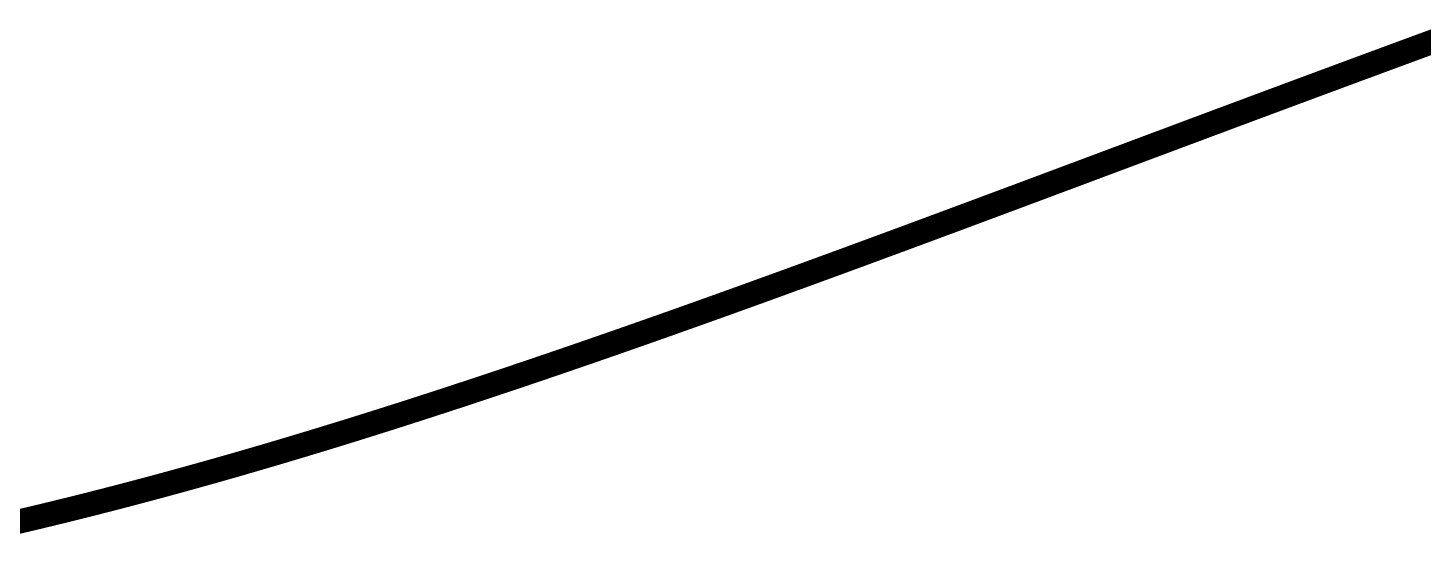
# Model space of a CAD drawing. Header units: inches. Extents: x 28 to 136, y 32 to 73.
# Drawn here: x 34.27 to 41.57, y 40.5 to 43.15 of the extents above; entities that cross this region are included whole.
import ezdxf

# ---------------------------------------------------------------- set-up
doc = ezdxf.new("R2010")
doc.units = ezdxf.units.IN
doc.layers.add('Top Overlay', color=2, linetype='Continuous')

msp = doc.modelspace()

# ---------------------------------------------------------------- linework, layer by layer
at = {"layer": 'Top Overlay', "const_width": 0.127}
for points in [[(41.56988892, 43.06080542), (41.64315776, 43.08777767999999)], [(41.3515429, 42.98025186), (41.38778108, 42.9936402)], [(41.38778108, 42.9936402), (41.42408276, 43.00704124)], [(41.42408276, 43.00704124), (41.46044285999999, 43.02046006)], [(41.46044285999999, 43.02046006), (41.49686392, 43.03389412)], [(41.49686392, 43.03389412), (41.56988892, 43.06080542)], [(41.171241, 42.91354384), (41.207182, 42.92685598)], [(41.207182, 42.92685598), (41.24318142, 42.94018081999999)], [(41.24318142, 42.94018081999999), (41.2792418, 42.95352344)], [(41.2792418, 42.95352344), (41.31536314, 42.96687875999999)], [(41.31536314, 42.96687875999999), (41.3515429, 42.98025186)], [(40.95682436, 42.83400628), (40.99241484, 42.84722444)], [(40.99241484, 42.84722444), (41.02806374, 42.86045784)], [(41.02806374, 42.86045784), (41.06376852, 42.87370648)], [(41.06376852, 42.87370648), (41.09953426, 42.88697036)], [(41.09953426, 42.88697036), (41.13535842, 42.90024948)], [(41.13535842, 42.90024948), (41.171241, 42.91354384)], [(40.77974064, 42.76815678), (40.81504156, 42.7812962)], [(40.81504156, 42.7812962), (40.8504009, 42.79445086)], [(40.8504009, 42.79445086), (40.88581866, 42.80762076)], [(40.88581866, 42.80762076), (40.9212923, 42.8208059)], [(40.9212923, 42.8208059), (40.95682436, 42.83400628)], [(40.5691086, 42.68966062), (40.60407424, 42.70270352)], [(40.60407424, 42.70270352), (40.63909576, 42.71576166)], [(40.63909576, 42.71576166), (40.67417316, 42.72883758)], [(40.67417316, 42.72883758), (40.70930389999999, 42.74192874)], [(40.70930389999999, 42.74192874), (40.74449306, 42.75503514)], [(40.74449306, 42.75503514), (40.77974064, 42.76815678)], [(40.39509574, 42.62469503999999), (40.42979214, 42.63765412)], [(40.42979214, 42.63765412), (40.46453933999999, 42.65063098)], [(40.46453933999999, 42.65063098), (40.49934242, 42.66362562)], [(40.49934242, 42.66362562), (40.53419884, 42.6766355)], [(40.53419884, 42.6766355), (40.5691086, 42.68966062)], [(40.18802732, 42.54728854), (40.22240875999999, 42.56014602)], [(40.22240875999999, 42.56014602), (40.25684354, 42.57302128)], [(40.25684354, 42.57302128), (40.29132658, 42.58591431999999)], [(40.29132658, 42.58591431999999), (40.3258655, 42.59882514)], [(40.3258655, 42.59882514), (40.36045522, 42.61175119999999)], [(40.36045522, 42.61175119999999), (40.39509574, 42.62469503999999)], [(39.98279023999999, 42.47051196), (40.01687196, 42.48326276)], [(40.01687196, 42.48326276), (40.05100448, 42.49603133999999)], [(40.05100448, 42.49603133999999), (40.08518526, 42.50882024)], [(40.08518526, 42.50882024), (40.1194143, 42.52162438)], [(40.1194143, 42.52162438), (40.15369668, 42.53444884)], [(40.15369668, 42.53444884), (40.18802732, 42.54728854)], [(39.7793083, 42.39438562), (39.813103, 42.40702719999999)], [(39.813103, 42.40702719999999), (39.84694596, 42.41968656)], [(39.84694596, 42.41968656), (39.88083464, 42.43236624)], [(39.88083464, 42.43236624), (39.91477158, 42.44506116)], [(39.91477158, 42.44506116), (39.94875678, 42.4577764)], [(39.94875678, 42.4577764), (39.98279023999999, 42.47051196)], [(39.61102822, 42.3314622), (39.64459178, 42.34400979999999)], [(39.64459178, 42.34400979999999), (39.6782036, 42.35657517999999)], [(39.6782036, 42.35657517999999), (39.7118586, 42.36915834)], [(39.7118586, 42.36915834), (39.74556186, 42.38176182)], [(39.74556186, 42.38176182), (39.7793083, 42.39438562)], [(39.41056634, 42.25659316), (39.44386828, 42.26902392)], [(39.44386828, 42.26902392), (39.47721086, 42.28147246)], [(39.47721086, 42.28147246), (39.51059916, 42.29393878)], [(39.51059916, 42.29393878), (39.54403064, 42.30642796)], [(39.54403064, 42.30642796), (39.57750784, 42.31893492)], [(39.57750784, 42.31893492), (39.61102822, 42.3314622)], [(39.2116437, 42.18244548), (39.24469418, 42.19475178)], [(39.24469418, 42.19475178), (39.2777853, 42.20708094)], [(39.2777853, 42.20708094), (39.31091705999999, 42.21942788)], [(39.31091705999999, 42.21942788), (39.344092, 42.23179768)], [(39.344092, 42.23179768), (39.37730757999999, 42.24418525999999)], [(39.37730757999999, 42.24418525999999), (39.41056634, 42.25659316)], [(39.01418156, 42.10904202), (39.04699328, 42.12122386)], [(39.04699328, 42.12122386), (39.07984564, 42.13342601999999)], [(39.07984564, 42.13342601999999), (39.11273356, 42.1456485)], [(39.11273356, 42.1456485), (39.14566466, 42.15789383999999)], [(39.14566466, 42.15789383999999), (39.17863386, 42.1701595)], [(39.17863386, 42.1701595), (39.2116437, 42.18244548)], [(38.81810626, 42.03640564), (38.85069192, 42.04845539999999)], [(38.85069192, 42.04845539999999), (38.88331568, 42.06053056)], [(38.88331568, 42.06053056), (38.915975, 42.07262604)], [(38.915975, 42.07262604), (38.94867241999999, 42.08474183999999)], [(38.94867241999999, 42.08474183999999), (38.98140794, 42.0968805)], [(38.98140794, 42.0968805), (39.01418156, 42.10904202)], [(38.62333906, 41.9645592), (38.65571136, 41.97647687999999)], [(38.65571136, 41.97647687999999), (38.68811922, 41.98841742)], [(38.68811922, 41.98841742), (38.72056264, 42.00038082)], [(38.72056264, 42.00038082), (38.75304162, 42.01236708)], [(38.75304162, 42.01236708), (38.78555616, 42.02437365999999)], [(38.78555616, 42.02437365999999), (38.81810626, 42.03640564)], [(38.42980122, 41.8935281), (38.4619754, 41.90531116)], [(38.4619754, 41.90531116), (38.4941826, 41.91711454)], [(38.4941826, 41.91711454), (38.52642028, 41.92894078)], [(38.52642028, 41.92894078), (38.55869352, 41.94078988)], [(38.55869352, 41.94078988), (38.59099724, 41.95266438)], [(38.59099724, 41.95266438), (38.62333906, 41.9645592)], [(38.20546333999999, 41.81172486), (38.23741908, 41.82334028)], [(38.23741908, 41.82334028), (38.2694053, 41.83497856)], [(38.2694053, 41.83497856), (38.30142454, 41.84664223999999)], [(38.30142454, 41.84664223999999), (38.33347172, 41.85832878)], [(38.33347172, 41.85832878), (38.36554938, 41.87003817999999)], [(38.36554938, 41.87003817999999), (38.39766006, 41.88177298)], [(38.39766006, 41.88177298), (38.42980122, 41.8935281)], [(38.01433088, 41.74254287999999), (38.04611644, 41.75401352)], [(38.04611644, 41.75401352), (38.0779274, 41.76550702)], [(38.0779274, 41.76550702), (38.10976884, 41.77702338)], [(38.10976884, 41.77702338), (38.14163822, 41.78856514)], [(38.14163822, 41.78856514), (38.17353554, 41.80013229999999)], [(38.17353554, 41.80013229999999), (38.20546333999999, 41.81172486)], [(37.82418902, 41.67425498), (37.85581456, 41.68557321999999)], [(37.85581456, 41.68557321999999), (37.88746296, 41.69691686)], [(37.88746296, 41.69691686), (37.91914183999999, 41.7082859)], [(37.91914183999999, 41.7082859), (37.95084358, 41.71968034)], [(37.95084358, 41.71968034), (37.98257326, 41.73110018)], [(37.98257326, 41.73110018), (38.01433088, 41.74254287999999)], [(37.60350112, 41.59574104), (37.63495648, 41.60688148)], [(37.63495648, 41.60688148), (37.6664347, 41.61804478)], [(37.6664347, 41.61804478), (37.69793832, 41.62923601999999)], [(37.69793832, 41.62923601999999), (37.72946226, 41.64045266)], [(37.72946226, 41.64045266), (37.76101414, 41.6516947)], [(37.76101414, 41.6516947), (37.79258888, 41.66296214)], [(37.79258888, 41.66296214), (37.82418902, 41.67425498)], [(37.41523632, 41.52946736), (37.4465596, 41.54044524)], [(37.4465596, 41.54044524), (37.47790574, 41.55145106)], [(37.47790574, 41.55145106), (37.5092722, 41.56248481999999)], [(37.5092722, 41.56248481999999), (37.54065898, 41.57354398)], [(37.54065898, 41.57354398), (37.57206862, 41.58463108)], [(37.57206862, 41.58463108), (37.60350112, 41.59574104)], [(37.19653216, 41.45336896), (37.22771828, 41.46415888)], [(37.22771828, 41.46415888), (37.25892218, 41.4749742)], [(37.25892218, 41.4749742), (37.2901464, 41.48581745999999)], [(37.2901464, 41.48581745999999), (37.3213884, 41.49668866)], [(37.3213884, 41.49668866), (37.35265071999999, 41.5075878)], [(37.35265071999999, 41.5075878), (37.38393336, 41.51851488)], [(37.38393336, 41.51851488), (37.41523632, 41.52946736)], [(36.97871954, 41.37862691999999), (37.00978374, 41.38921872)], [(37.00978374, 41.38921872), (37.04086572, 41.399841)], [(37.04086572, 41.399841), (37.07196548, 41.41049122)], [(37.07196548, 41.41049122), (37.10308048, 41.42116684)], [(37.10308048, 41.42116684), (37.13421326, 41.43187294)], [(37.13421326, 41.43187294), (37.16536382, 41.44260698)], [(37.16536382, 41.44260698), (37.19653216, 41.45336896)], [(36.76167654, 41.30527426), (36.79263914, 41.31566794)], [(36.79263914, 41.31566794), (36.82361698, 41.32608702)], [(36.82361698, 41.32608702), (36.85460752, 41.33653912)], [(36.85460752, 41.33653912), (36.8856133, 41.34701662)], [(36.8856133, 41.34701662), (36.91663431999999, 41.3575246)], [(36.91663431999999, 41.3575246), (36.94766804, 41.36806052)], [(36.94766804, 41.36806052), (36.97871954, 41.37862691999999)], [(36.54528378, 41.23335416), (36.57616255999999, 41.24353955999999)], [(36.57616255999999, 41.24353955999999), (36.6070515, 41.25375544)], [(36.6070515, 41.25375544), (36.63795314, 41.26399926)], [(36.63795314, 41.26399926), (36.66886494, 41.27427356)], [(36.66886494, 41.27427356), (36.69978944, 41.28457834)], [(36.69978944, 41.28457834), (36.73072663999999, 41.29491106)], [(36.73072663999999, 41.29491106), (36.76167654, 41.30527426)], [(36.32938885999999, 41.16290979999999), (36.36020668, 41.17288184)], [(36.36020668, 41.17288184), (36.39103212, 41.18288182)], [(36.39103212, 41.18288182), (36.42186264, 41.19291736)], [(36.42186264, 41.19291736), (36.45270585999999, 41.20298084)], [(36.45270585999999, 41.20298084), (36.48355416, 41.2130748)], [(36.48355416, 41.2130748), (36.51441516, 41.22319924)], [(36.51441516, 41.22319924), (36.54528378, 41.23335416)], [(36.08305458, 41.08429172), (36.11382922, 41.09400468)], [(36.11382922, 41.09400468), (36.14460894, 41.1037532)], [(36.14460894, 41.1037532), (36.17539374, 41.1135322)], [(36.17539374, 41.1135322), (36.20618107999999, 41.12334422)], [(36.20618107999999, 41.12334422), (36.2369735, 41.13318672)], [(36.2369735, 41.13318672), (36.26777354, 41.14306224)], [(36.26777354, 41.14306224), (36.29857612, 41.15297078)], [(36.29857612, 41.15297078), (36.32938885999999, 41.16290979999999)], [(35.86768797999999, 41.01723063999999), (35.89845246, 41.02670991999999)], [(35.89845246, 41.02670991999999), (35.9292144, 41.03622222)], [(35.9292144, 41.03622222), (35.95997887999999, 41.04576754)], [(35.95997887999999, 41.04576754), (35.9907459, 41.05534841999999)], [(35.9907459, 41.05534841999999), (36.02151292, 41.06496486)], [(36.02151292, 41.06496486), (36.05228248, 41.07461178)], [(36.05228248, 41.07461178), (36.08305458, 41.08429172)], [(35.59076448, 40.93349446), (35.65231884, 40.95185358)], [(35.65231884, 40.95185358), (35.71386304, 40.97035748)], [(35.71386304, 40.97035748), (35.74463006, 40.9796615)], [(35.74463006, 40.9796615), (35.77539708, 40.98900108)], [(35.77539708, 40.98900108), (35.80616156, 40.99837622)], [(35.80616156, 40.99837622), (35.83692604, 41.00778692)], [(35.83692604, 41.00778692), (35.86768797999999, 41.01723063999999)], [(35.34433113999999, 40.8615134), (35.40597694, 40.87928578)], [(35.40597694, 40.87928578), (35.46759734, 40.89720801999999)], [(35.46759734, 40.89720801999999), (35.5291898, 40.91527758)], [(35.5291898, 40.91527758), (35.59076448, 40.93349446)], [(35.09739488, 40.79195042), (35.159188, 40.80911066)], [(35.159188, 40.80911066), (35.22094048, 40.82642329999999)], [(35.22094048, 40.82642329999999), (35.28265485999999, 40.84389342)], [(35.28265485999999, 40.84389342), (35.34433113999999, 40.8615134)], [(34.8497144, 40.72490204), (34.9117158, 40.7414222)], [(34.9117158, 40.7414222), (34.97366132, 40.75810492)], [(34.97366132, 40.75810492), (35.0355535, 40.77494766)], [(35.0355535, 40.77494766), (35.09739488, 40.79195042)], [(34.53870918, 40.64478028), (34.60105348, 40.66046732)], [(34.60105348, 40.66046732), (34.66332412, 40.67632454)], [(34.66332412, 40.67632454), (34.7255211, 40.69235193999999)], [(34.7255211, 40.69235193999999), (34.7876495, 40.70854444)], [(34.7876495, 40.70854444), (34.8497144, 40.72490204)], [(34.19428264, 40.5616029), (34.28849124, 40.58375677999999)], [(34.28849124, 40.58375677999999), (34.35117844, 40.5987504)], [(34.35117844, 40.5987504), (34.4137742, 40.61391928)], [(34.4137742, 40.61391928), (34.4762836, 40.62926341999999)], [(34.4762836, 40.62926341999999), (34.53870918, 40.64478028)]]:
    msp.add_lwpolyline(points, dxfattribs=at)
at = {"layer": 'Top Overlay', "const_width": 0.0635}
for points in [[(41.35603107999999, 42.9936402, 1), (41.41953108, 42.9936402, 1)], [(41.35603107999999, 42.9936402, 1), (41.41953108, 42.9936402, 1)], [(41.39233276, 43.00704124, 1), (41.45583276, 43.00704124, 1)], [(41.39233276, 43.00704124, 1), (41.45583276, 43.00704124, 1)], [(41.42869286, 43.02046006, 1), (41.49219286, 43.02046006, 1)], [(41.42869286, 43.02046006, 1), (41.49219286, 43.02046006, 1)], [(41.46511392, 43.03389412, 1), (41.52861392, 43.03389412, 1)], [(41.46511392, 43.03389412, 1), (41.52861392, 43.03389412, 1)], [(41.53813892, 43.06080542, 1), (41.60163892, 43.06080542, 1)], [(41.53813892, 43.06080542, 1), (41.60163892, 43.06080542, 1)], [(41.175432, 42.92685598, 1), (41.238932, 42.92685598, 1)], [(41.175432, 42.92685598, 1), (41.238932, 42.92685598, 1)], [(41.21143142, 42.94018081999999, 1), (41.27493141999999, 42.94018081999999, 1)], [(41.21143142, 42.94018081999999, 1), (41.27493141999999, 42.94018081999999, 1)], [(41.2474918, 42.95352344, 1), (41.3109918, 42.95352344, 1)], [(41.2474918, 42.95352344, 1), (41.3109918, 42.95352344, 1)], [(41.28361313999999, 42.96687875999999, 1), (41.34711314, 42.96687875999999, 1)], [(41.28361313999999, 42.96687875999999, 1), (41.34711314, 42.96687875999999, 1)], [(41.3197929, 42.98025186, 1), (41.38329289999999, 42.98025186, 1)], [(41.3197929, 42.98025186, 1), (41.38329289999999, 42.98025186, 1)], [(40.96066484, 42.84722444, 1), (41.02416484, 42.84722444, 1)], [(40.96066484, 42.84722444, 1), (41.02416484, 42.84722444, 1)], [(40.99631374, 42.86045784, 1), (41.05981374, 42.86045784, 1)], [(40.99631374, 42.86045784, 1), (41.05981374, 42.86045784, 1)], [(41.03201851999999, 42.87370648, 1), (41.09551852, 42.87370648, 1)], [(41.03201851999999, 42.87370648, 1), (41.09551852, 42.87370648, 1)], [(41.06778426, 42.88697036, 1), (41.13128426, 42.88697036, 1)], [(41.06778426, 42.88697036, 1), (41.13128426, 42.88697036, 1)], [(41.10360842, 42.90024948, 1), (41.16710842, 42.90024948, 1)], [(41.10360842, 42.90024948, 1), (41.16710842, 42.90024948, 1)], [(41.13949099999999, 42.91354384, 1), (41.202991, 42.91354384, 1)], [(41.13949099999999, 42.91354384, 1), (41.202991, 42.91354384, 1)], [(40.78329156, 42.7812962, 1), (40.84679156, 42.7812962, 1)], [(40.78329156, 42.7812962, 1), (40.84679156, 42.7812962, 1)], [(40.81865089999999, 42.79445086, 1), (40.8821509, 42.79445086, 1)], [(40.81865089999999, 42.79445086, 1), (40.8821509, 42.79445086, 1)], [(40.85406866, 42.80762076, 1), (40.91756866, 42.80762076, 1)], [(40.85406866, 42.80762076, 1), (40.91756866, 42.80762076, 1)], [(40.8895423, 42.8208059, 1), (40.95304229999999, 42.8208059, 1)], [(40.8895423, 42.8208059, 1), (40.95304229999999, 42.8208059, 1)], [(40.92507436, 42.83400628, 1), (40.98857436, 42.83400628, 1)], [(40.92507436, 42.83400628, 1), (40.98857436, 42.83400628, 1)], [(40.57232424, 42.70270352, 1), (40.63582424, 42.70270352, 1)], [(40.57232424, 42.70270352, 1), (40.63582424, 42.70270352, 1)], [(40.60734575999999, 42.71576166, 1), (40.67084576, 42.71576166, 1)], [(40.60734575999999, 42.71576166, 1), (40.67084576, 42.71576166, 1)], [(40.64242316, 42.72883758, 1), (40.70592316, 42.72883758, 1)], [(40.64242316, 42.72883758, 1), (40.70592316, 42.72883758, 1)], [(40.6775539, 42.74192874, 1), (40.7410539, 42.74192874, 1)], [(40.6775539, 42.74192874, 1), (40.7410539, 42.74192874, 1)], [(40.71274306, 42.75503514, 1), (40.77624306, 42.75503514, 1)], [(40.71274306, 42.75503514, 1), (40.77624306, 42.75503514, 1)], [(40.74799064, 42.76815678, 1), (40.81149064, 42.76815678, 1)], [(40.74799064, 42.76815678, 1), (40.81149064, 42.76815678, 1)], [(40.39804214, 42.63765412, 1), (40.46154214, 42.63765412, 1)], [(40.39804214, 42.63765412, 1), (40.46154214, 42.63765412, 1)], [(40.43278934, 42.65063098, 1), (40.49628934, 42.65063098, 1)], [(40.43278934, 42.65063098, 1), (40.49628934, 42.65063098, 1)], [(40.46759242, 42.66362562, 1), (40.53109242, 42.66362562, 1)], [(40.46759242, 42.66362562, 1), (40.53109242, 42.66362562, 1)], [(40.50244883999999, 42.6766355, 1), (40.56594884, 42.6766355, 1)], [(40.50244883999999, 42.6766355, 1), (40.56594884, 42.6766355, 1)], [(40.5373586, 42.68966062, 1), (40.6008586, 42.68966062, 1)], [(40.5373586, 42.68966062, 1), (40.6008586, 42.68966062, 1)], [(40.19065876, 42.56014602, 1), (40.25415876, 42.56014602, 1)], [(40.19065876, 42.56014602, 1), (40.25415876, 42.56014602, 1)], [(40.22509354, 42.57302128, 1), (40.28859354, 42.57302128, 1)], [(40.22509354, 42.57302128, 1), (40.28859354, 42.57302128, 1)], [(40.25957657999999, 42.58591431999999, 1), (40.32307658, 42.58591431999999, 1)], [(40.25957657999999, 42.58591431999999, 1), (40.32307658, 42.58591431999999, 1)], [(40.2941155, 42.59882514, 1), (40.35761549999999, 42.59882514, 1)], [(40.2941155, 42.59882514, 1), (40.35761549999999, 42.59882514, 1)], [(40.32870522, 42.61175119999999, 1), (40.39220521999999, 42.61175119999999, 1)], [(40.32870522, 42.61175119999999, 1), (40.39220521999999, 42.61175119999999, 1)], [(40.36334574, 42.62469503999999, 1), (40.42684574, 42.62469503999999, 1)], [(40.36334574, 42.62469503999999, 1), (40.42684574, 42.62469503999999, 1)], [(39.98512196, 42.48326276, 1), (40.04862196, 42.48326276, 1)], [(39.98512196, 42.48326276, 1), (40.04862196, 42.48326276, 1)], [(40.01925448, 42.49603133999999, 1), (40.08275448, 42.49603133999999, 1)], [(40.01925448, 42.49603133999999, 1), (40.08275448, 42.49603133999999, 1)], [(40.05343526, 42.50882024, 1), (40.11693526, 42.50882024, 1)], [(40.05343526, 42.50882024, 1), (40.11693526, 42.50882024, 1)], [(40.08766429999999, 42.52162438, 1), (40.1511643, 42.52162438, 1)], [(40.08766429999999, 42.52162438, 1), (40.1511643, 42.52162438, 1)], [(40.12194667999999, 42.53444884, 1), (40.18544668, 42.53444884, 1)], [(40.12194667999999, 42.53444884, 1), (40.18544668, 42.53444884, 1)], [(40.15627731999999, 42.54728854, 1), (40.21977732, 42.54728854, 1)], [(40.15627731999999, 42.54728854, 1), (40.21977732, 42.54728854, 1)], [(39.781353, 42.40702719999999, 1), (39.84485299999999, 42.40702719999999, 1)], [(39.781353, 42.40702719999999, 1), (39.84485299999999, 42.40702719999999, 1)], [(39.81519596, 42.41968656, 1), (39.87869596, 42.41968656, 1)], [(39.81519596, 42.41968656, 1), (39.87869596, 42.41968656, 1)], [(39.84908463999999, 42.43236624, 1), (39.91258464, 42.43236624, 1)], [(39.84908463999999, 42.43236624, 1), (39.91258464, 42.43236624, 1)], [(39.88302158, 42.44506116, 1), (39.94652158, 42.44506116, 1)], [(39.88302158, 42.44506116, 1), (39.94652158, 42.44506116, 1)], [(39.91700678, 42.4577764, 1), (39.98050678, 42.4577764, 1)], [(39.91700678, 42.4577764, 1), (39.98050678, 42.4577764, 1)], [(39.95104024, 42.47051196, 1), (40.01454024, 42.47051196, 1)], [(39.95104024, 42.47051196, 1), (40.01454024, 42.47051196, 1)], [(39.61284178, 42.34400979999999, 1), (39.67634177999999, 42.34400979999999, 1)], [(39.61284178, 42.34400979999999, 1), (39.67634177999999, 42.34400979999999, 1)], [(39.64645359999999, 42.35657517999999, 1), (39.7099536, 42.35657517999999, 1)], [(39.64645359999999, 42.35657517999999, 1), (39.7099536, 42.35657517999999, 1)], [(39.6801086, 42.36915834, 1), (39.74360859999999, 42.36915834, 1)], [(39.6801086, 42.36915834, 1), (39.74360859999999, 42.36915834, 1)], [(39.71381186, 42.38176182, 1), (39.77731186, 42.38176182, 1)], [(39.71381186, 42.38176182, 1), (39.77731186, 42.38176182, 1)], [(39.7475583, 42.39438562, 1), (39.8110583, 42.39438562, 1)], [(39.7475583, 42.39438562, 1), (39.8110583, 42.39438562, 1)], [(39.41211828, 42.26902392, 1), (39.47561828, 42.26902392, 1)], [(39.41211828, 42.26902392, 1), (39.47561828, 42.26902392, 1)], [(39.44546086, 42.28147246, 1), (39.50896085999999, 42.28147246, 1)], [(39.44546086, 42.28147246, 1), (39.50896085999999, 42.28147246, 1)], [(39.47884916, 42.29393878, 1), (39.54234916, 42.29393878, 1)], [(39.47884916, 42.29393878, 1), (39.54234916, 42.29393878, 1)], [(39.51228063999999, 42.30642796, 1), (39.57578064, 42.30642796, 1)], [(39.51228063999999, 42.30642796, 1), (39.57578064, 42.30642796, 1)], [(39.54575784, 42.31893492, 1), (39.60925784, 42.31893492, 1)], [(39.54575784, 42.31893492, 1), (39.60925784, 42.31893492, 1)], [(39.57927822, 42.3314622, 1), (39.64277822, 42.3314622, 1)], [(39.57927822, 42.3314622, 1), (39.64277822, 42.3314622, 1)], [(39.21294418, 42.19475178, 1), (39.27644418, 42.19475178, 1)], [(39.21294418, 42.19475178, 1), (39.27644418, 42.19475178, 1)], [(39.2460353, 42.20708094, 1), (39.30953529999999, 42.20708094, 1)], [(39.2460353, 42.20708094, 1), (39.30953529999999, 42.20708094, 1)], [(39.27916706, 42.21942788, 1), (39.34266706, 42.21942788, 1)], [(39.27916706, 42.21942788, 1), (39.34266706, 42.21942788, 1)], [(39.312342, 42.23179768, 1), (39.375842, 42.23179768, 1)], [(39.312342, 42.23179768, 1), (39.375842, 42.23179768, 1)], [(39.34555758, 42.24418525999999, 1), (39.40905758, 42.24418525999999, 1)], [(39.34555758, 42.24418525999999, 1), (39.40905758, 42.24418525999999, 1)], [(39.37881634, 42.25659316, 1), (39.44231634, 42.25659316, 1)], [(39.37881634, 42.25659316, 1), (39.44231634, 42.25659316, 1)], [(39.01524328, 42.12122386, 1), (39.07874328, 42.12122386, 1)], [(39.01524328, 42.12122386, 1), (39.07874328, 42.12122386, 1)], [(39.04809564, 42.13342601999999, 1), (39.11159564, 42.13342601999999, 1)], [(39.04809564, 42.13342601999999, 1), (39.11159564, 42.13342601999999, 1)], [(39.08098356, 42.1456485, 1), (39.14448356, 42.1456485, 1)], [(39.08098356, 42.1456485, 1), (39.14448356, 42.1456485, 1)], [(39.11391466, 42.15789383999999, 1), (39.17741466, 42.15789383999999, 1)], [(39.11391466, 42.15789383999999, 1), (39.17741466, 42.15789383999999, 1)], [(39.14688386, 42.1701595, 1), (39.21038386, 42.1701595, 1)], [(39.14688386, 42.1701595, 1), (39.21038386, 42.1701595, 1)], [(39.17989369999999, 42.18244548, 1), (39.2433937, 42.18244548, 1)], [(39.17989369999999, 42.18244548, 1), (39.2433937, 42.18244548, 1)], [(38.81894191999999, 42.04845539999999, 1), (38.88244192, 42.04845539999999, 1)], [(38.81894191999999, 42.04845539999999, 1), (38.88244192, 42.04845539999999, 1)], [(38.85156568, 42.06053056, 1), (38.91506568, 42.06053056, 1)], [(38.85156568, 42.06053056, 1), (38.91506568, 42.06053056, 1)], [(38.884225, 42.07262604, 1), (38.947725, 42.07262604, 1)], [(38.884225, 42.07262604, 1), (38.947725, 42.07262604, 1)], [(38.91692242, 42.08474183999999, 1), (38.98042242, 42.08474183999999, 1)], [(38.91692242, 42.08474183999999, 1), (38.98042242, 42.08474183999999, 1)], [(38.94965793999999, 42.0968805, 1), (39.01315793999999, 42.0968805, 1)], [(38.94965793999999, 42.0968805, 1), (39.01315793999999, 42.0968805, 1)], [(38.98243155999999, 42.10904202, 1), (39.04593156, 42.10904202, 1)], [(38.98243155999999, 42.10904202, 1), (39.04593156, 42.10904202, 1)], [(38.62396136, 41.97647687999999, 1), (38.68746136, 41.97647687999999, 1)], [(38.62396136, 41.97647687999999, 1), (38.68746136, 41.97647687999999, 1)], [(38.65636922, 41.98841742, 1), (38.71986922, 41.98841742, 1)], [(38.65636922, 41.98841742, 1), (38.71986922, 41.98841742, 1)], [(38.68881264, 42.00038082, 1), (38.75231264, 42.00038082, 1)], [(38.68881264, 42.00038082, 1), (38.75231264, 42.00038082, 1)], [(38.72129162, 42.01236708, 1), (38.78479162, 42.01236708, 1)], [(38.72129162, 42.01236708, 1), (38.78479162, 42.01236708, 1)], [(38.75380616, 42.02437365999999, 1), (38.81730616, 42.02437365999999, 1)], [(38.75380616, 42.02437365999999, 1), (38.81730616, 42.02437365999999, 1)], [(38.78635626, 42.03640564, 1), (38.84985626, 42.03640564, 1)], [(38.78635626, 42.03640564, 1), (38.84985626, 42.03640564, 1)], [(38.4302254, 41.90531116, 1), (38.4937254, 41.90531116, 1)], [(38.4302254, 41.90531116, 1), (38.4937254, 41.90531116, 1)], [(38.4624326, 41.91711454, 1), (38.5259326, 41.91711454, 1)], [(38.4624326, 41.91711454, 1), (38.5259326, 41.91711454, 1)], [(38.49467027999999, 41.92894078, 1), (38.55817027999999, 41.92894078, 1)], [(38.49467027999999, 41.92894078, 1), (38.55817027999999, 41.92894078, 1)], [(38.52694352, 41.94078988, 1), (38.59044351999999, 41.94078988, 1)], [(38.52694352, 41.94078988, 1), (38.59044351999999, 41.94078988, 1)], [(38.55924724, 41.95266438, 1), (38.62274724, 41.95266438, 1)], [(38.55924724, 41.95266438, 1), (38.62274724, 41.95266438, 1)], [(38.59158906, 41.9645592, 1), (38.65508905999999, 41.9645592, 1)], [(38.59158906, 41.9645592, 1), (38.65508905999999, 41.9645592, 1)], [(38.20566908, 41.82334028, 1), (38.26916908, 41.82334028, 1)], [(38.20566908, 41.82334028, 1), (38.26916908, 41.82334028, 1)], [(38.23765529999999, 41.83497856, 1), (38.3011553, 41.83497856, 1)], [(38.23765529999999, 41.83497856, 1), (38.3011553, 41.83497856, 1)], [(38.26967454, 41.84664223999999, 1), (38.33317454, 41.84664223999999, 1)], [(38.26967454, 41.84664223999999, 1), (38.33317454, 41.84664223999999, 1)], [(38.30172172, 41.85832878, 1), (38.36522171999999, 41.85832878, 1)], [(38.30172172, 41.85832878, 1), (38.36522171999999, 41.85832878, 1)], [(38.33379937999999, 41.87003817999999, 1), (38.39729937999999, 41.87003817999999, 1)], [(38.33379937999999, 41.87003817999999, 1), (38.39729937999999, 41.87003817999999, 1)], [(38.36591006, 41.88177298, 1), (38.42941006, 41.88177298, 1)], [(38.36591006, 41.88177298, 1), (38.42941006, 41.88177298, 1)], [(38.39805122, 41.8935281, 1), (38.46155122, 41.8935281, 1)], [(38.39805122, 41.8935281, 1), (38.46155122, 41.8935281, 1)], [(38.01436644, 41.75401352, 1), (38.07786643999999, 41.75401352, 1)], [(38.01436644, 41.75401352, 1), (38.07786643999999, 41.75401352, 1)], [(38.0461774, 41.76550702, 1), (38.1096774, 41.76550702, 1)], [(38.0461774, 41.76550702, 1), (38.1096774, 41.76550702, 1)], [(38.07801884, 41.77702338, 1), (38.14151884, 41.77702338, 1)], [(38.07801884, 41.77702338, 1), (38.14151884, 41.77702338, 1)], [(38.10988821999999, 41.78856514, 1), (38.17338822, 41.78856514, 1)], [(38.10988821999999, 41.78856514, 1), (38.17338822, 41.78856514, 1)], [(38.14178553999999, 41.80013229999999, 1), (38.20528554, 41.80013229999999, 1)], [(38.14178553999999, 41.80013229999999, 1), (38.20528554, 41.80013229999999, 1)], [(38.17371334, 41.81172486, 1), (38.23721334, 41.81172486, 1)], [(38.17371334, 41.81172486, 1), (38.23721334, 41.81172486, 1)], [(37.82406456, 41.68557321999999, 1), (37.88756455999999, 41.68557321999999, 1)], [(37.82406456, 41.68557321999999, 1), (37.88756455999999, 41.68557321999999, 1)], [(37.85571296, 41.69691686, 1), (37.91921296, 41.69691686, 1)], [(37.85571296, 41.69691686, 1), (37.91921296, 41.69691686, 1)], [(37.88739184, 41.7082859, 1), (37.95089184, 41.7082859, 1)], [(37.88739184, 41.7082859, 1), (37.95089184, 41.7082859, 1)], [(37.91909357999999, 41.71968034, 1), (37.98259357999999, 41.71968034, 1)], [(37.91909357999999, 41.71968034, 1), (37.98259357999999, 41.71968034, 1)], [(37.95082325999999, 41.73110018, 1), (38.01432326, 41.73110018, 1)], [(37.95082325999999, 41.73110018, 1), (38.01432326, 41.73110018, 1)], [(37.98258088, 41.74254287999999, 1), (38.04608088, 41.74254287999999, 1)], [(37.98258088, 41.74254287999999, 1), (38.04608088, 41.74254287999999, 1)], [(37.60320648, 41.60688148, 1), (37.66670647999999, 41.60688148, 1)], [(37.60320648, 41.60688148, 1), (37.66670647999999, 41.60688148, 1)], [(37.63468469999999, 41.61804478, 1), (37.6981847, 41.61804478, 1)], [(37.63468469999999, 41.61804478, 1), (37.6981847, 41.61804478, 1)], [(37.66618832, 41.62923601999999, 1), (37.72968832, 41.62923601999999, 1)], [(37.66618832, 41.62923601999999, 1), (37.72968832, 41.62923601999999, 1)], [(37.69771226, 41.64045266, 1), (37.76121226, 41.64045266, 1)], [(37.69771226, 41.64045266, 1), (37.76121226, 41.64045266, 1)], [(37.72926414, 41.6516947, 1), (37.79276414, 41.6516947, 1)], [(37.72926414, 41.6516947, 1), (37.79276414, 41.6516947, 1)], [(37.76083887999999, 41.66296214, 1), (37.82433887999999, 41.66296214, 1)], [(37.76083887999999, 41.66296214, 1), (37.82433887999999, 41.66296214, 1)], [(37.79243902, 41.67425498, 1), (37.85593901999999, 41.67425498, 1)], [(37.79243902, 41.67425498, 1), (37.85593901999999, 41.67425498, 1)], [(37.4148096, 41.54044524, 1), (37.4783096, 41.54044524, 1)], [(37.4148096, 41.54044524, 1), (37.4783096, 41.54044524, 1)], [(37.44615573999999, 41.55145106, 1), (37.50965574, 41.55145106, 1)], [(37.44615573999999, 41.55145106, 1), (37.50965574, 41.55145106, 1)], [(37.4775222, 41.56248481999999, 1), (37.54102219999999, 41.56248481999999, 1)], [(37.4775222, 41.56248481999999, 1), (37.54102219999999, 41.56248481999999, 1)], [(37.50890898, 41.57354398, 1), (37.57240898, 41.57354398, 1)], [(37.50890898, 41.57354398, 1), (37.57240898, 41.57354398, 1)], [(37.54031861999999, 41.58463108, 1), (37.60381862, 41.58463108, 1)], [(37.54031861999999, 41.58463108, 1), (37.60381862, 41.58463108, 1)], [(37.57175111999999, 41.59574104, 1), (37.63525112, 41.59574104, 1)], [(37.57175111999999, 41.59574104, 1), (37.63525112, 41.59574104, 1)], [(37.19596828, 41.46415888, 1), (37.25946828, 41.46415888, 1)], [(37.19596828, 41.46415888, 1), (37.25946828, 41.46415888, 1)], [(37.22717218, 41.4749742, 1), (37.29067218, 41.4749742, 1)], [(37.22717218, 41.4749742, 1), (37.29067218, 41.4749742, 1)], [(37.2583964, 41.48581745999999, 1), (37.3218964, 41.48581745999999, 1)], [(37.2583964, 41.48581745999999, 1), (37.3218964, 41.48581745999999, 1)], [(37.2896384, 41.49668866, 1), (37.3531384, 41.49668866, 1)], [(37.2896384, 41.49668866, 1), (37.3531384, 41.49668866, 1)], [(37.32090072, 41.5075878, 1), (37.38440072, 41.5075878, 1)], [(37.32090072, 41.5075878, 1), (37.38440072, 41.5075878, 1)], [(37.35218336, 41.51851488, 1), (37.41568336, 41.51851488, 1)], [(37.35218336, 41.51851488, 1), (37.41568336, 41.51851488, 1)], [(37.38348632, 41.52946736, 1), (37.44698631999999, 41.52946736, 1)], [(37.38348632, 41.52946736, 1), (37.44698631999999, 41.52946736, 1)], [(36.97803373999999, 41.38921872, 1), (37.04153374, 41.38921872, 1)], [(36.97803373999999, 41.38921872, 1), (37.04153374, 41.38921872, 1)], [(37.00911572, 41.399841, 1), (37.07261572, 41.399841, 1)], [(37.00911572, 41.399841, 1), (37.07261572, 41.399841, 1)], [(37.04021548, 41.41049122, 1), (37.10371548, 41.41049122, 1)], [(37.04021548, 41.41049122, 1), (37.10371548, 41.41049122, 1)], [(37.07133048, 41.42116684, 1), (37.13483048, 41.42116684, 1)], [(37.07133048, 41.42116684, 1), (37.13483048, 41.42116684, 1)], [(37.10246326, 41.43187294, 1), (37.16596326, 41.43187294, 1)], [(37.10246326, 41.43187294, 1), (37.16596326, 41.43187294, 1)], [(37.13361382, 41.44260698, 1), (37.19711382, 41.44260698, 1)], [(37.13361382, 41.44260698, 1), (37.19711382, 41.44260698, 1)], [(37.16478215999999, 41.45336896, 1), (37.22828216, 41.45336896, 1)], [(37.16478215999999, 41.45336896, 1), (37.22828216, 41.45336896, 1)], [(36.76088914, 41.31566794, 1), (36.82438914, 41.31566794, 1)], [(36.76088914, 41.31566794, 1), (36.82438914, 41.31566794, 1)], [(36.79186698, 41.32608702, 1), (36.85536698, 41.32608702, 1)], [(36.79186698, 41.32608702, 1), (36.85536698, 41.32608702, 1)], [(36.82285752, 41.33653912, 1), (36.88635752, 41.33653912, 1)], [(36.82285752, 41.33653912, 1), (36.88635752, 41.33653912, 1)], [(36.8538633, 41.34701662, 1), (36.9173633, 41.34701662, 1)], [(36.8538633, 41.34701662, 1), (36.9173633, 41.34701662, 1)], [(36.88488432, 41.3575246, 1), (36.94838432, 41.3575246, 1)], [(36.88488432, 41.3575246, 1), (36.94838432, 41.3575246, 1)], [(36.91591804, 41.36806052, 1), (36.97941804, 41.36806052, 1)], [(36.91591804, 41.36806052, 1), (36.97941804, 41.36806052, 1)], [(36.94696954, 41.37862691999999, 1), (37.01046954, 41.37862691999999, 1)], [(36.94696954, 41.37862691999999, 1), (37.01046954, 41.37862691999999, 1)], [(36.54441256, 41.24353955999999, 1), (36.60791256, 41.24353955999999, 1)], [(36.54441256, 41.24353955999999, 1), (36.60791256, 41.24353955999999, 1)], [(36.5753015, 41.25375544, 1), (36.6388015, 41.25375544, 1)], [(36.5753015, 41.25375544, 1), (36.6388015, 41.25375544, 1)], [(36.60620314, 41.26399926, 1), (36.66970314, 41.26399926, 1)], [(36.60620314, 41.26399926, 1), (36.66970314, 41.26399926, 1)], [(36.63711494, 41.27427356, 1), (36.70061494, 41.27427356, 1)], [(36.63711494, 41.27427356, 1), (36.70061494, 41.27427356, 1)], [(36.66803944, 41.28457834, 1), (36.73153944, 41.28457834, 1)], [(36.66803944, 41.28457834, 1), (36.73153944, 41.28457834, 1)], [(36.69897664, 41.29491106, 1), (36.76247664, 41.29491106, 1)], [(36.69897664, 41.29491106, 1), (36.76247664, 41.29491106, 1)], [(36.72992653999999, 41.30527426, 1), (36.79342654, 41.30527426, 1)], [(36.72992653999999, 41.30527426, 1), (36.79342654, 41.30527426, 1)], [(36.32845668, 41.17288184, 1), (36.39195668, 41.17288184, 1)], [(36.32845668, 41.17288184, 1), (36.39195668, 41.17288184, 1)], [(36.35928212, 41.18288182, 1), (36.42278212, 41.18288182, 1)], [(36.35928212, 41.18288182, 1), (36.42278212, 41.18288182, 1)], [(36.39011264, 41.19291736, 1), (36.45361264, 41.19291736, 1)], [(36.39011264, 41.19291736, 1), (36.45361264, 41.19291736, 1)], [(36.42095586, 41.20298084, 1), (36.48445586, 41.20298084, 1)], [(36.42095586, 41.20298084, 1), (36.48445586, 41.20298084, 1)], [(36.45180415999999, 41.2130748, 1), (36.51530416, 41.2130748, 1)], [(36.45180415999999, 41.2130748, 1), (36.51530416, 41.2130748, 1)], [(36.48266516, 41.22319924, 1), (36.54616516, 41.22319924, 1)], [(36.48266516, 41.22319924, 1), (36.54616516, 41.22319924, 1)], [(36.51353378, 41.23335416, 1), (36.57703377999999, 41.23335416, 1)], [(36.51353378, 41.23335416, 1), (36.57703377999999, 41.23335416, 1)], [(36.08207922, 41.09400468, 1), (36.14557921999999, 41.09400468, 1)], [(36.08207922, 41.09400468, 1), (36.14557921999999, 41.09400468, 1)], [(36.11285894, 41.1037532, 1), (36.17635894, 41.1037532, 1)], [(36.11285894, 41.1037532, 1), (36.17635894, 41.1037532, 1)], [(36.14364373999999, 41.1135322, 1), (36.20714374, 41.1135322, 1)], [(36.14364373999999, 41.1135322, 1), (36.20714374, 41.1135322, 1)], [(36.17443108, 41.12334422, 1), (36.23793108, 41.12334422, 1)], [(36.17443108, 41.12334422, 1), (36.23793108, 41.12334422, 1)], [(36.2052235, 41.13318672, 1), (36.2687235, 41.13318672, 1)], [(36.2052235, 41.13318672, 1), (36.2687235, 41.13318672, 1)], [(36.23602354, 41.14306224, 1), (36.29952354, 41.14306224, 1)], [(36.23602354, 41.14306224, 1), (36.29952354, 41.14306224, 1)], [(36.26682612, 41.15297078, 1), (36.33032612, 41.15297078, 1)], [(36.26682612, 41.15297078, 1), (36.33032612, 41.15297078, 1)], [(36.29763886, 41.16290979999999, 1), (36.36113886, 41.16290979999999, 1)], [(36.29763886, 41.16290979999999, 1), (36.36113886, 41.16290979999999, 1)], [(35.86670246, 41.02670991999999, 1), (35.93020246, 41.02670991999999, 1)], [(35.86670246, 41.02670991999999, 1), (35.93020246, 41.02670991999999, 1)], [(35.8974644, 41.03622222, 1), (35.96096439999999, 41.03622222, 1)], [(35.8974644, 41.03622222, 1), (35.96096439999999, 41.03622222, 1)], [(35.92822888, 41.04576754, 1), (35.99172888, 41.04576754, 1)], [(35.92822888, 41.04576754, 1), (35.99172888, 41.04576754, 1)], [(35.9589959, 41.05534841999999, 1), (36.0224959, 41.05534841999999, 1)], [(35.9589959, 41.05534841999999, 1), (36.0224959, 41.05534841999999, 1)], [(35.98976292, 41.06496486, 1), (36.05326292, 41.06496486, 1)], [(35.98976292, 41.06496486, 1), (36.05326292, 41.06496486, 1)], [(36.02053247999999, 41.07461178, 1), (36.08403248, 41.07461178, 1)], [(36.02053247999999, 41.07461178, 1), (36.08403248, 41.07461178, 1)], [(36.05130458, 41.08429172, 1), (36.11480458, 41.08429172, 1)], [(36.05130458, 41.08429172, 1), (36.11480458, 41.08429172, 1)], [(35.62056884, 40.95185358, 1), (35.68406883999999, 40.95185358, 1)], [(35.62056884, 40.95185358, 1), (35.68406883999999, 40.95185358, 1)], [(35.68211304, 40.97035748, 1), (35.74561303999999, 40.97035748, 1)], [(35.68211304, 40.97035748, 1), (35.74561303999999, 40.97035748, 1)], [(35.71288006, 40.9796615, 1), (35.77638006, 40.9796615, 1)], [(35.71288006, 40.9796615, 1), (35.77638006, 40.9796615, 1)], [(35.74364708, 40.98900108, 1), (35.80714708, 40.98900108, 1)], [(35.74364708, 40.98900108, 1), (35.80714708, 40.98900108, 1)], [(35.77441156, 40.99837622, 1), (35.83791155999999, 40.99837622, 1)], [(35.77441156, 40.99837622, 1), (35.83791155999999, 40.99837622, 1)], [(35.80517604, 41.00778692, 1), (35.86867604, 41.00778692, 1)], [(35.80517604, 41.00778692, 1), (35.86867604, 41.00778692, 1)], [(35.83593798, 41.01723063999999, 1), (35.89943797999999, 41.01723063999999, 1)], [(35.83593798, 41.01723063999999, 1), (35.89943797999999, 41.01723063999999, 1)], [(35.37422693999999, 40.87928578, 1), (35.43772694, 40.87928578, 1)], [(35.37422693999999, 40.87928578, 1), (35.43772694, 40.87928578, 1)], [(35.43584734, 40.89720801999999, 1), (35.49934733999999, 40.89720801999999, 1)], [(35.43584734, 40.89720801999999, 1), (35.49934733999999, 40.89720801999999, 1)], [(35.4974398, 40.91527758, 1), (35.5609398, 40.91527758, 1)], [(35.4974398, 40.91527758, 1), (35.5609398, 40.91527758, 1)], [(35.55901447999999, 40.93349446, 1), (35.62251448, 40.93349446, 1)], [(35.55901447999999, 40.93349446, 1), (35.62251448, 40.93349446, 1)], [(35.127438, 40.80911066, 1), (35.190938, 40.80911066, 1)], [(35.127438, 40.80911066, 1), (35.190938, 40.80911066, 1)], [(35.18919048, 40.82642329999999, 1), (35.25269048, 40.82642329999999, 1)], [(35.18919048, 40.82642329999999, 1), (35.25269048, 40.82642329999999, 1)], [(35.25090486, 40.84389342, 1), (35.31440486, 40.84389342, 1)], [(35.25090486, 40.84389342, 1), (35.31440486, 40.84389342, 1)], [(35.31258114, 40.8615134, 1), (35.37608114, 40.8615134, 1)], [(35.31258114, 40.8615134, 1), (35.37608114, 40.8615134, 1)], [(34.8799658, 40.7414222, 1), (34.9434658, 40.7414222, 1)], [(34.8799658, 40.7414222, 1), (34.9434658, 40.7414222, 1)], [(34.94191132, 40.75810492, 1), (35.00541132, 40.75810492, 1)], [(34.94191132, 40.75810492, 1), (35.00541132, 40.75810492, 1)], [(35.0038035, 40.77494766, 1), (35.06730349999999, 40.77494766, 1)], [(35.0038035, 40.77494766, 1), (35.06730349999999, 40.77494766, 1)], [(35.06564488, 40.79195042, 1), (35.12914488, 40.79195042, 1)], [(35.06564488, 40.79195042, 1), (35.12914488, 40.79195042, 1)], [(34.56930347999999, 40.66046732, 1), (34.63280348, 40.66046732, 1)], [(34.56930347999999, 40.66046732, 1), (34.63280348, 40.66046732, 1)], [(34.63157412, 40.67632454, 1), (34.69507412, 40.67632454, 1)], [(34.63157412, 40.67632454, 1), (34.69507412, 40.67632454, 1)], [(34.6937711, 40.69235193999999, 1), (34.7572711, 40.69235193999999, 1)], [(34.6937711, 40.69235193999999, 1), (34.7572711, 40.69235193999999, 1)], [(34.7558995, 40.70854444, 1), (34.8193995, 40.70854444, 1)], [(34.7558995, 40.70854444, 1), (34.8193995, 40.70854444, 1)], [(34.8179644, 40.72490204, 1), (34.8814644, 40.72490204, 1)], [(34.8179644, 40.72490204, 1), (34.8814644, 40.72490204, 1)], [(34.25674124, 40.58375677999999, 1), (34.32024124, 40.58375677999999, 1)], [(34.25674124, 40.58375677999999, 1), (34.32024124, 40.58375677999999, 1)], [(34.31942844, 40.5987504, 1), (34.38292843999999, 40.5987504, 1)], [(34.31942844, 40.5987504, 1), (34.38292843999999, 40.5987504, 1)], [(34.3820242, 40.61391928, 1), (34.44552419999999, 40.61391928, 1)], [(34.3820242, 40.61391928, 1), (34.44552419999999, 40.61391928, 1)], [(34.4445336, 40.62926341999999, 1), (34.5080336, 40.62926341999999, 1)], [(34.4445336, 40.62926341999999, 1), (34.5080336, 40.62926341999999, 1)], [(34.50695918, 40.64478028, 1), (34.57045917999999, 40.64478028, 1)], [(34.50695918, 40.64478028, 1), (34.57045917999999, 40.64478028, 1)]]:
    msp.add_lwpolyline(points, format="xyb", close=True, dxfattribs=at)

doc.saveas('drawing.dxf')
